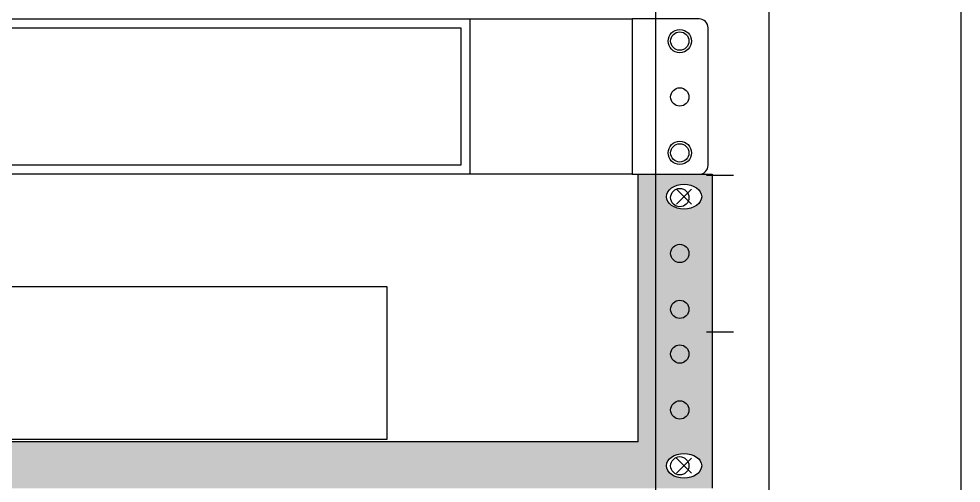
# Model space of a CAD drawing. Header units: millimetres. Extents: x 11355 to 11505, y 8083 to 8171.
# Drawn here: x 11494.11 to 11504.65, y 8155.43 to 8160.62 of the extents above; entities that cross this region are included whole.
import ezdxf

# ---------------------------------------------------------------- set-up
doc = ezdxf.new("R2010")
doc.units = ezdxf.units.MM
for name, color, linetype in [('Bandeja Fija 2U', 7, 'Continuous'), ('Rack - Base 45U', 7, 'Continuous'), ('Router - Cisco 1100', 7, 'Continuous'), ('Router - Cisco 4321', 7, 'Continuous'), ('Textos - Ref. Eléctricas', 7, 'Continuous')]:
    doc.layers.add(name, color=color, linetype=linetype)
doc.styles.add('Notes', font='arial.ttf', dxfattribs={"height": 3})

# ---------------------------------------------------------------- blocks, each defined once
blk = doc.blocks.new('*U41')
at = {"layer": 'Bandeja Fija 2U'}
h = blk.add_hatch(color=254, dxfattribs=at)
h.paths.add_polyline_path([(13.02066524082147, 6.829623640554814), (13.02066524082056, 82.55000000000007), (-8.01271707127944, 82.55000000000005), (-8.012717071279411, -6.349999999999964), (473.0173977743088, -6.349999999999964), (473.0173977743088, 82.55000000000005), (451.9840154622088, 82.55000000000007), (451.9840154622088, 6.829623640554814)])
edge = h.paths.add_edge_path(flags=16)
edge.add_ellipse((0, 0), major_axis=(5.007948169547339, 0), ratio=0.6993447283569677, start_angle=0, end_angle=360)
edge = h.paths.add_edge_path(flags=16)
edge.add_ellipse((0, 76.19999999999999), major_axis=(5.007948169547337, 0), ratio=0.6993447283569653, start_angle=0, end_angle=360)
edge = h.paths.add_edge_path(flags=16)
edge.add_ellipse((465.004680703033, 0), major_axis=(-5.007948169547339, 0), ratio=0.6993447283569677, start_angle=0, end_angle=360)
edge = h.paths.add_edge_path(flags=16)
edge.add_ellipse((465.004680703033, 76.19999999999999), major_axis=(-5.007948169547337, 0), ratio=0.6993447283569653, start_angle=0, end_angle=360)
at = {"layer": 'Bandeja Fija 2U', "color": 7, "linetype": 'Continuous'}
for p, q in [((451.9840154622088, 6.829623640554814), (451.9840154622088, 82.55000000000007)), ((451.9840154622088, 82.55000000000007), (473.0173977743088, 82.55000000000007)), ((473.0173977743088, 82.55000000000007), (473.0173977743088, -6.349999999999966)), ((451.9840154622088, 6.829623640554814), (13.02066524082147, 6.829623640554814))]:
    blk.add_line(p, q, dxfattribs=at)
at = {"layer": 'Bandeja Fija 2U', "color": 1}
for p, q in [((462.883360359473, 78.32132034355953), (467.126001046593, 74.07867965644044)), ((462.883360359473, 74.07867965644044), (467.126001046593, 78.32132034355953)), ((462.883360359473, 2.121320343559546), (467.126001046593, -2.121320343559546)), ((462.883360359473, -2.121320343559546), (467.126001046593, 2.121320343559546))]:
    blk.add_line(p, q, dxfattribs=at)
at = {"layer": 'Bandeja Fija 2U', "color": 7, "linetype": 'Continuous'}
for centre, major_axis, ratio in [((465.004680703033, 76.19999999999999), (-5.007948169547337, 0), 0.6993447283569653), ((465.004680703033, 0), (-5.007948169547339, 0), 0.6993447283569677)]:
    blk.add_ellipse(centre, major_axis=major_axis, ratio=ratio, dxfattribs=at)
at = {"layer": 'Bandeja Fija 2U', "style": 'Notes', "flags": 3}
blk.add_attdef('CODIGO', (-8.01271707127944, -14.34999999999997), '', height=3, dxfattribs=at)
blk = doc.blocks.new('ISR - Cisco Serie 4321')
at = {"layer": 'Router - Cisco 4321'}
for p, q in [((32763.46687730683, -3427.303174028864), (32780.67390855681, -3427.303174028864)), ((32780.67390855681, -3427.303174028864), (32780.67390855681, -3429.039502153864)), ((32781.42351793182, -3427.303174028864), (32780.67390855681, -3427.303174028864)), ((32781.52351793182, -3428.939502153864), (32781.52351793182, -3427.403174028865)), ((32780.67390855681, -3429.039502153864), (32763.46687730683, -3429.039502153864)), ((32780.67390855681, -3429.039502153864), (32781.42351793182, -3429.039502153864))]:
    blk.add_line(p, q, dxfattribs=at)
for points in [[(32778.85539293182, -3429.039502153864), (32765.28539293182, -3429.039502153864), (32765.28539293182, -3427.303174028864), (32778.85539293182, -3427.303174028864)], [(32771.16502872331, -3427.403174028863), (32778.75539293182, -3427.403174028864), (32778.75539293182, -3428.939502153864), (32771.16502872331, -3428.939502153864)]]:
    blk.add_lwpolyline(points, close=True, dxfattribs=at)
for centre in [(32781.20613195105, -3427.550346521871), (32781.20613195105, -3428.800346521871)]:
    blk.add_circle(centre, 0.13, dxfattribs=at)
for centre, start, end in [((32781.42351793182, -3427.403174028865), 0, 90), ((32781.42351793182, -3428.939502153864), 270, 0)]:
    blk.add_arc(centre, 0.1, start, end, dxfattribs=at)
blk = doc.blocks.new('ISR - Cisco Serie 1100')
at = {"layer": 'Router - Cisco 1100'}
blk.add_lwpolyline([(6.879615429805199, -1.710001536862364), (-4.890384570198876, -1.710001536862364), (-4.890384570198876, 0), (6.879615429805199, 0)], close=True, dxfattribs=at)
blk = doc.blocks.new('Rack 45U')
at = {"layer": 'Rack - Base 45U'}
for p, q in [((2328.770903884529, 1370.15298207524), (2328.770903884539, 1455.271092075243)), ((2326.622753884539, 1370.152982075241), (2326.622753884539, 1454.61109207524)), ((2325.352753884539, 1372.819076268078), (2325.352753884539, 1451.934076268078)), ((2325.922753884539, 1446.439076268078), (2326.222753884539, 1446.439076268078)), ((2325.922753884539, 1444.689076268078), (2326.222753884539, 1444.689076268078))]:
    blk.add_line(p, q, dxfattribs=at)
for centre in [(2325.622753884539, 1447.939076268078), (2325.622753884539, 1447.314076268078), (2325.622753884539, 1446.689076268078), (2325.622753884539, 1446.189076268078), (2325.622753884539, 1445.564076268078), (2325.622753884539, 1444.939076268078), (2325.622753884539, 1444.439076268078), (2325.622753884539, 1443.814076268078), (2325.622753884539, 1443.189076268078)]:
    blk.add_circle(centre, 0.1024999999999991, dxfattribs=at)

msp = doc.modelspace()

# ---------------------------------------------------------------- block references
msp.add_blockref('ISR - Cisco Serie 4321', (-21279.70280649806, 11587.92392997406))
at = {"xscale": 0.0394985, "yscale": 0.0394985, "zscale": 0.0394985}
msp.add_blockref('*U41', (11483.18333054952, 8155.623826645197), dxfattribs=at)
at = {"layer": 'Rack - Base 45U'}
msp.add_blockref('Rack 45U', (9175.880571568448, 6712.434507184113), dxfattribs=at)
at = {"layer": 'Textos - Ref. Eléctricas', "color": 7}
msp.add_blockref('ISR - Cisco Serie 1100', (11491.34371511971, 8157.628244763286), dxfattribs=at)

doc.saveas('drawing.dxf')
